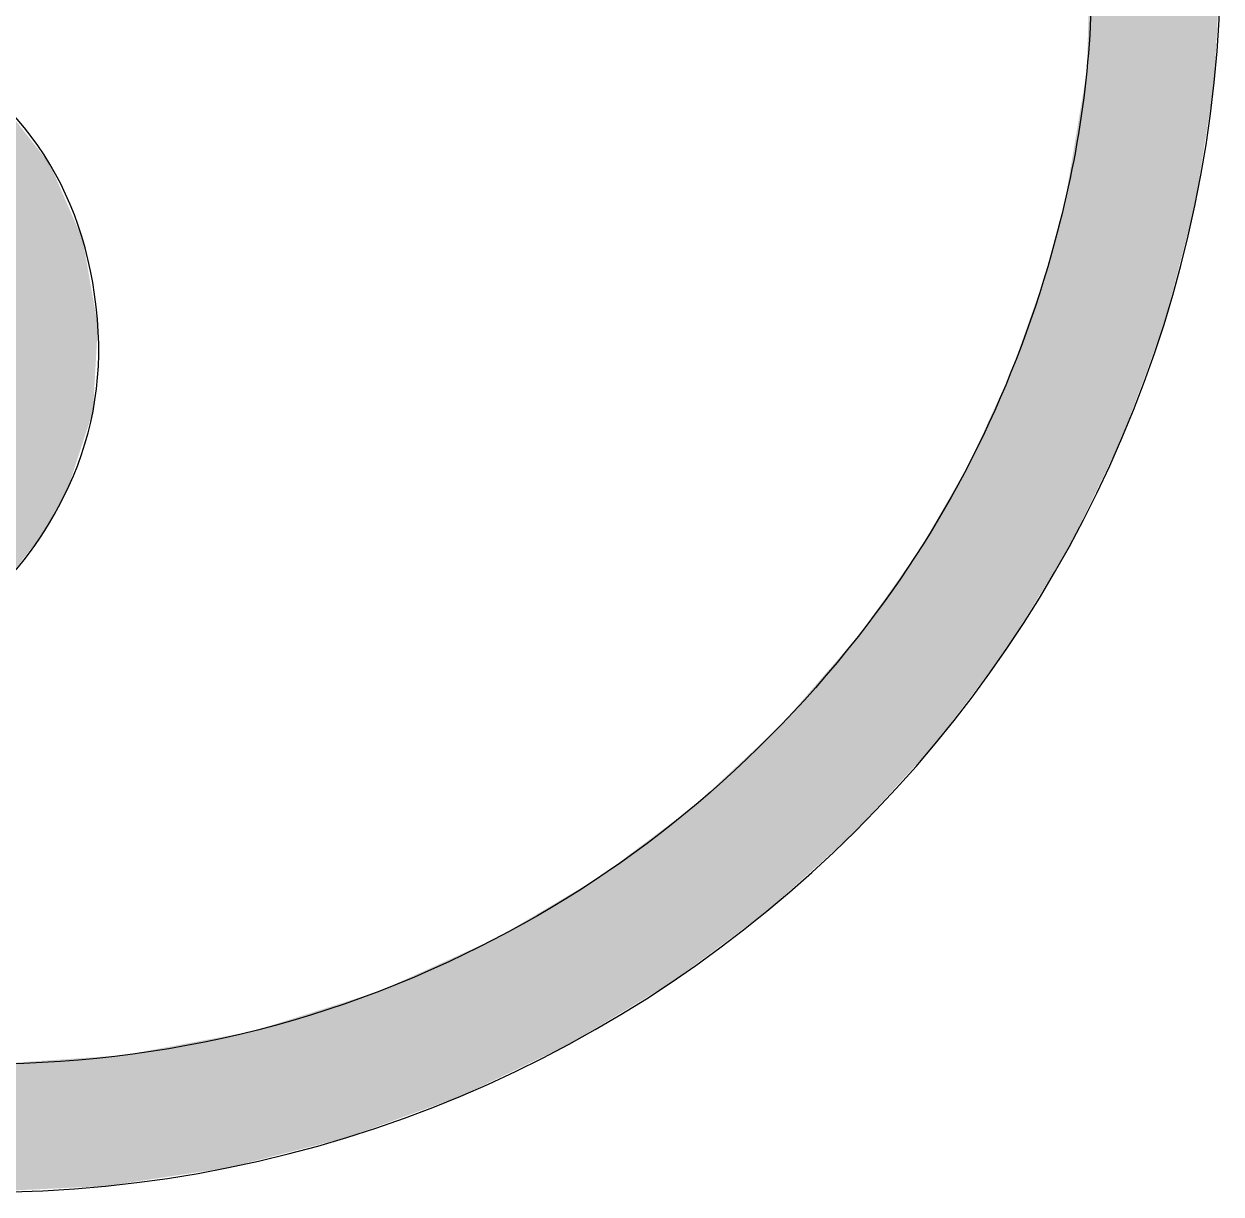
# Model space of a CAD drawing. Extents: x 30.9 to 73.6, y 20.2 to 62.9.
# Drawn here: x 53.01 to 73.63, y 20.22 to 40.38 of the extents above; entities that cross this region are included whole.
import ezdxf

# ---------------------------------------------------------------- set-up
doc = ezdxf.new("R2010")
doc.units = 0
doc.header["$MEASUREMENT"] = 0
doc.layers.add('_U_56FE_U_5C42_1', color=7, linetype='CONTINUOUS')

# ---------------------------------------------------------------- blocks, each defined once
blk = doc.blocks.new('*U0')
at = {"layer": '_U_56FE_U_5C42_1', "color": 7}
for points in [[(727.33, 242.88), (727.33, 538.37), (735.73, 260.2)], [(735.73, 260.2), (727.33, 538.37), (735.73, 520.83)], [(735.73, 260.2), (735.73, 520.83), (736.08, 261.14)], [(736.08, 261.14), (735.73, 520.83), (736.08, 520.11)], [(736.08, 261.14), (736.08, 520.11), (747.06, 290.85)], [(747.06, 290.85), (736.08, 520.11), (747.06, 490)], [(747.06, 290.85), (747.06, 490), (747.26, 291.62)], [(747.26, 291.62), (747.06, 490), (747.26, 489.46)], [(747.26, 291.62), (747.26, 489.46), (755.4, 322.84)], [(755.4, 322.84), (747.26, 489.46), (755.4, 457.81)], [(755.4, 322.84), (755.4, 457.81), (755.49, 323.41)], [(755.49, 323.41), (755.4, 457.81), (755.49, 457.46)], [(755.49, 323.41), (755.49, 457.46), (760.58, 355.99)], [(760.58, 355.99), (755.49, 457.46), (760.58, 424.43)], [(760.58, 355.99), (760.58, 424.43), (760.6, 356.35)], [(760.6, 356.35), (760.58, 424.43), (760.6, 424.3)], [(760.6, 356.35), (760.6, 424.3), (762.42, 390.13)], [(727.33, 242.88), (726.28, 359.1), (727.33, 393.16)], [(726.28, 240.72), (725.81, 356.3), (726.28, 359.1)], [(726.28, 240.72), (726.28, 359.1), (727.33, 242.88)], [(725.81, 239.76), (723.53, 342.65), (725.81, 356.3)], [(725.81, 239.76), (725.81, 356.3), (726.28, 240.72)], [(437.32, 224.46), (437.32, 346.48), (442.91, 231.51)], [(442.91, 231.51), (437.32, 346.48), (442.91, 339.35)], [(723.53, 235.06), (722.77, 338.1), (723.53, 342.65)], [(723.53, 235.06), (723.53, 342.65), (725.81, 239.76)], [(442.91, 231.51), (442.91, 339.35), (444.72, 233.79)], [(444.72, 233.79), (442.91, 339.35), (444.72, 337.04)], [(444.72, 233.79), (444.72, 337.04), (445.93, 235.8)], [(445.93, 235.8), (444.72, 337.04), (445.93, 335.5)], [(445.93, 235.8), (445.93, 335.5), (447.12, 237.79)], [(447.12, 237.79), (445.93, 335.5), (447.12, 333.99)], [(722.77, 233.49), (722.1, 334.09), (722.77, 338.1)], [(722.77, 233.49), (722.77, 338.1), (723.53, 235.06)], [(447.12, 237.79), (447.12, 333.99), (447.2, 237.93)], [(447.2, 237.93), (447.12, 333.99), (447.2, 333.79)], [(447.2, 237.93), (447.2, 333.79), (447.37, 238.22)], [(447.37, 238.22), (447.2, 333.79), (447.37, 333.39)], [(447.37, 238.22), (447.37, 333.39), (447.67, 238.72)], [(447.67, 238.72), (447.37, 333.39), (447.67, 332.71)], [(447.67, 238.72), (447.67, 332.71), (449.31, 241.46)], [(449.31, 241.46), (447.67, 332.71), (449.31, 328.94)], [(722.1, 232.11), (721.75, 331.98), (722.1, 334.09)], [(722.1, 232.11), (722.1, 334.09), (722.77, 233.49)], [(449.31, 241.46), (449.31, 328.94), (449.75, 242.32)], [(449.75, 242.32), (449.31, 328.94), (449.75, 327.94)], [(721.58, 231.05), (720.47, 324.32), (721.58, 331)], [(721.75, 231.39), (721.58, 331), (721.75, 331.98)], [(721.58, 231.05), (721.58, 331), (721.75, 231.39)], [(721.75, 231.39), (721.75, 331.98), (722.1, 232.11)], [(449.75, 242.32), (449.75, 327.94), (451.9, 246.59)], [(451.9, 246.59), (449.75, 327.94), (451.9, 322.99)], [(451.9, 246.59), (451.9, 322.99), (455.47, 257.54)], [(455.47, 257.54), (451.9, 322.99), (455.47, 314.8)], [(720.47, 229.22), (718.35, 315.72), (720.47, 324.32)], [(720.47, 229.22), (720.47, 324.32), (721.58, 231.05)], [(455.47, 257.54), (455.47, 314.8), (455.92, 258.92)], [(455.92, 258.92), (455.47, 314.8), (455.92, 313.77)], [(455.92, 258.92), (455.92, 313.77), (457.45, 263.63)], [(457.45, 263.63), (455.92, 313.77), (457.45, 305.08)], [(718.35, 225.76), (716.21, 308.15), (718.35, 315.72)], [(718.35, 225.76), (718.35, 315.72), (720.47, 229.22)], [(716.21, 222.26), (714.93, 303.64), (716.21, 308.15)], [(716.21, 222.26), (716.21, 308.15), (718.35, 225.76)], [(457.45, 263.63), (457.45, 305.08), (458.72, 267.53)], [(458.72, 267.53), (457.45, 305.08), (458.72, 297.87)], [(714.93, 220.17), (709.81, 289.11), (714.93, 303.64)], [(714.93, 220.17), (714.93, 303.64), (716.21, 222.26)], [(458.72, 267.53), (458.72, 297.87), (460.01, 290.57)], [(709.06, 210.56), (705.87, 277.96), (709.06, 286.98)], [(709.81, 211.79), (709.06, 286.98), (709.81, 289.11)], [(709.06, 210.56), (709.06, 286.98), (709.81, 211.79)], [(709.81, 211.79), (709.81, 289.11), (714.93, 220.17)], [(705.87, 205.35), (705.48, 277.11), (705.87, 277.96)], [(705.87, 205.35), (705.87, 277.96), (709.06, 210.56)], [(704.78, 203.56), (703.31, 272.36), (704.78, 275.57)], [(705.48, 204.72), (704.78, 275.57), (705.48, 277.11)], [(704.78, 203.56), (704.78, 275.57), (705.48, 204.72)], [(705.48, 204.72), (705.48, 277.11), (705.87, 205.35)], [(703.31, 201.61), (701.48, 268.38), (703.31, 272.36)], [(703.31, 201.61), (703.31, 272.36), (704.78, 203.56)], [(701.48, 199.18), (698.75, 262.42), (701.48, 268.38)], [(701.48, 199.18), (701.48, 268.38), (703.31, 201.61)], [(698.75, 195.54), (695.86, 256.11), (698.75, 262.42)], [(698.75, 195.54), (698.75, 262.42), (701.48, 199.18)], [(695.86, 191.7), (694.6, 253.37), (695.86, 256.11)], [(695.86, 191.7), (695.86, 256.11), (698.75, 195.54)], [(694.29, 189.61), (686.39, 239.11), (694.29, 252.83)], [(694.6, 190.03), (694.29, 252.83), (694.6, 253.37)], [(694.29, 189.61), (694.29, 252.83), (694.6, 190.03)], [(694.6, 190.03), (694.6, 253.37), (695.86, 191.7)], [(686.39, 179.11), (685.49, 237.54), (686.39, 239.11)], [(686.39, 179.11), (686.39, 239.11), (694.29, 189.61)], [(685.49, 177.91), (681.09, 229.9), (685.49, 237.54)], [(685.49, 177.91), (685.49, 237.54), (686.39, 179.11)], [(681.09, 173.09), (679.9, 228.23), (681.09, 229.9)], [(681.09, 173.09), (681.09, 229.9), (685.49, 177.91)], [(678.13, 169.86), (676.23, 223.04), (678.13, 225.73)], [(678.63, 170.4), (678.13, 225.73), (678.63, 226.43)], [(678.13, 169.86), (678.13, 225.73), (678.63, 170.4)], [(679.9, 171.8), (678.63, 226.43), (679.9, 228.23)], [(678.63, 170.4), (678.63, 226.43), (679.9, 171.8)], [(679.9, 171.8), (679.9, 228.23), (681.09, 173.09)], [(676.23, 167.77), (675.01, 221.31), (676.23, 223.04)], [(676.23, 167.77), (676.23, 223.04), (678.13, 169.86)], [(675.01, 166.43), (672.28, 217.46), (675.01, 221.31)], [(675.01, 166.43), (675.01, 221.31), (676.23, 167.77)], [(672.28, 163.44), (667.82, 211.17), (672.28, 217.46)], [(672.28, 163.44), (672.28, 217.46), (675.01, 166.43)], [(667.82, 158.57), (665.28, 207.58), (667.82, 211.17)], [(667.82, 158.57), (667.82, 211.17), (672.28, 163.44)], [(664.99, 155.46), (663.89, 205.96), (664.99, 207.24)], [(665.28, 155.79), (664.99, 207.24), (665.28, 207.58)], [(664.99, 155.46), (664.99, 207.24), (665.28, 155.79)], [(665.28, 155.79), (665.28, 207.58), (667.82, 158.57)], [(663.89, 154.26), (660.69, 202.27), (663.89, 205.96)], [(663.89, 154.26), (663.89, 205.96), (664.99, 155.46)], [(660.69, 151.37), (658.05, 199.23), (660.69, 202.27)], [(660.69, 151.37), (660.69, 202.27), (663.89, 154.26)], [(658.05, 148.98), (651.13, 191.23), (658.05, 199.23)], [(658.05, 148.98), (658.05, 199.23), (660.69, 151.37)], [(651.13, 142.72), (646.64, 186.05), (651.13, 191.23)], [(651.13, 142.72), (651.13, 191.23), (658.05, 148.98)], [(646.64, 138.66), (644.16, 183.18), (646.64, 186.05)], [(646.64, 138.66), (646.64, 186.05), (651.13, 142.72)], [(641.43, 133.94), (640.14, 179.41), (641.43, 180.63)], [(644.16, 136.41), (641.43, 180.63), (644.16, 183.18)], [(641.43, 133.94), (641.43, 180.63), (644.16, 136.41)], [(644.16, 136.41), (644.16, 183.18), (646.64, 138.66)], [(638.36, 131.45), (635.13, 174.72), (638.36, 177.75)], [(639.62, 132.39), (638.36, 177.75), (639.62, 178.93)], [(638.36, 131.45), (638.36, 177.75), (639.62, 132.39)], [(640.14, 132.77), (639.62, 178.93), (640.14, 179.41)], [(639.62, 132.39), (639.62, 178.93), (640.14, 132.77)], [(640.14, 132.77), (640.14, 179.41), (641.43, 133.94)], [(634.6, 128.65), (631.31, 171.15), (634.6, 174.23)], [(635.13, 129.04), (634.6, 174.23), (635.13, 174.72)], [(634.6, 128.65), (634.6, 174.23), (635.13, 129.04)], [(635.13, 129.04), (635.13, 174.72), (638.36, 131.45)], [(631.11, 126.05), (629.92, 169.85), (631.11, 170.96)], [(631.31, 126.2), (631.11, 170.96), (631.31, 171.15)], [(631.11, 126.05), (631.11, 170.96), (631.31, 126.2)], [(631.31, 126.2), (631.31, 171.15), (634.6, 128.65)], [(628.25, 123.93), (626.7, 166.84), (628.25, 168.29)], [(629.53, 124.88), (628.25, 168.29), (629.53, 169.49)], [(628.25, 123.93), (628.25, 168.29), (629.53, 124.88)], [(629.55, 124.89), (629.53, 169.49), (629.55, 169.5)], [(629.53, 124.88), (629.53, 169.49), (629.55, 124.89)], [(629.92, 125.17), (629.55, 169.5), (629.92, 169.85)], [(629.55, 124.89), (629.55, 169.5), (629.92, 125.17)], [(629.92, 125.17), (629.92, 169.85), (631.11, 126.05)], [(624.41, 121.06), (620.8, 161.31), (624.41, 164.69)], [(625.33, 121.75), (624.41, 164.69), (625.33, 165.55)], [(624.41, 121.06), (624.41, 164.69), (625.33, 121.75)], [(626.47, 122.6), (625.33, 165.55), (626.47, 166.62)], [(625.33, 121.75), (625.33, 165.55), (626.47, 122.6)], [(626.52, 122.63), (626.47, 166.62), (626.52, 166.66)], [(626.47, 122.6), (626.47, 166.62), (626.52, 122.63)], [(626.7, 122.77), (626.52, 166.66), (626.7, 166.84)], [(626.52, 122.63), (626.52, 166.66), (626.7, 122.77)], [(626.7, 122.77), (626.7, 166.84), (628.25, 123.93)], [(620.8, 118.37), (619.38, 160.25), (620.8, 161.31)], [(620.8, 118.37), (620.8, 161.31), (624.41, 121.06)], [(617.98, 116.28), (615.89, 157.62), (617.98, 159.19)], [(619.38, 117.32), (617.98, 159.19), (619.38, 160.25)], [(617.98, 116.28), (617.98, 159.19), (619.38, 117.32)], [(619.38, 117.32), (619.38, 160.25), (620.8, 118.37)], [(614.42, 113.62), (608.59, 152.13), (614.42, 156.51)], [(615.89, 114.72), (614.42, 156.51), (615.89, 157.62)], [(614.42, 113.62), (614.42, 156.51), (615.89, 114.72)], [(615.89, 114.72), (615.89, 157.62), (617.98, 116.28)], [(608.59, 110.1), (607.34, 151.19), (608.59, 152.13)], [(608.59, 110.1), (608.59, 152.13), (614.42, 113.62)], [(607.34, 109.35), (598.86, 144.82), (607.34, 151.19)], [(607.34, 109.35), (607.34, 151.19), (608.59, 110.1)], [(595.28, 102.05), (594.23, 141.51), (595.28, 142.13)], [(596.11, 102.55), (595.28, 142.13), (596.11, 142.75)], [(595.28, 102.05), (595.28, 142.13), (596.11, 102.55)], [(596.25, 102.64), (596.11, 142.75), (596.25, 142.86)], [(596.11, 102.55), (596.11, 142.75), (596.25, 102.64)], [(597.12, 103.17), (596.25, 142.86), (597.12, 143.51)], [(596.25, 102.64), (596.25, 142.86), (597.12, 103.17)], [(597.58, 103.44), (597.12, 143.51), (597.58, 143.86)], [(597.12, 103.17), (597.12, 143.51), (597.58, 103.44)], [(597.71, 103.52), (597.58, 143.86), (597.71, 143.96)], [(597.58, 103.44), (597.58, 143.86), (597.71, 103.52)], [(598.51, 104), (597.71, 143.96), (598.51, 144.55)], [(597.71, 103.52), (597.71, 143.96), (598.51, 104)], [(598.59, 104.06), (598.51, 144.55), (598.59, 144.62)], [(598.51, 104), (598.51, 144.55), (598.59, 104.06)], [(598.86, 104.22), (598.59, 144.62), (598.86, 144.82)], [(598.59, 104.06), (598.59, 144.62), (598.86, 104.22)], [(598.86, 104.22), (598.86, 144.82), (607.34, 109.35)], [(590.59, 99.22), (588.7, 138.21), (590.59, 139.34)], [(590.89, 99.4), (590.59, 139.34), (590.89, 139.52)], [(590.59, 99.22), (590.59, 139.34), (590.89, 99.4)], [(591.64, 99.85), (590.89, 139.52), (591.64, 139.96)], [(590.89, 99.4), (590.89, 139.52), (591.64, 99.85)], [(591.71, 99.89), (591.64, 139.96), (591.71, 140)], [(591.64, 99.85), (591.64, 139.96), (591.71, 99.89)], [(592.54, 100.4), (591.71, 140), (592.54, 140.5)], [(591.71, 99.89), (591.71, 140), (592.54, 100.4)], [(594.12, 101.35), (592.54, 140.5), (594.12, 141.44)], [(592.54, 100.4), (592.54, 140.5), (594.12, 101.35)], [(594.23, 101.42), (594.12, 141.44), (594.23, 141.51)], [(594.12, 101.35), (594.12, 141.44), (594.23, 101.42)], [(594.23, 101.42), (594.23, 141.51), (595.28, 102.05)], [(585.24, 96.19), (581.9, 134.17), (585.24, 136.16)], [(585.31, 96.22), (585.24, 136.16), (585.31, 136.2)], [(585.24, 96.19), (585.24, 136.16), (585.31, 96.22)], [(586.89, 96.98), (585.31, 136.2), (586.89, 137.14)], [(585.31, 96.22), (585.31, 136.2), (586.89, 96.98)], [(588.51, 97.96), (586.89, 137.14), (588.51, 138.1)], [(586.89, 96.98), (586.89, 137.14), (588.51, 97.96)], [(588.69, 98.07), (588.51, 138.1), (588.69, 138.21)], [(588.51, 97.96), (588.51, 138.1), (588.69, 98.07)], [(588.69, 98.07), (588.69, 138.21), (588.7, 98.07)], [(588.7, 98.07), (588.69, 138.21), (588.7, 138.21)], [(588.7, 98.07), (588.7, 138.21), (590.59, 99.22)], [(581.37, 94.33), (577.33, 131.46), (581.37, 133.86)], [(581.51, 94.4), (581.37, 133.86), (581.51, 133.94)], [(581.37, 94.33), (581.37, 133.86), (581.51, 94.4)], [(581.9, 94.59), (581.51, 133.94), (581.9, 134.17)], [(581.51, 94.4), (581.51, 133.94), (581.9, 94.59)], [(581.9, 94.59), (581.9, 134.17), (585.24, 96.19)], [(574.88, 91.22), (572.8, 128.76), (574.88, 130)], [(577.12, 92.3), (574.88, 130), (577.12, 131.33)], [(574.88, 91.22), (574.88, 130), (577.12, 92.3)], [(577.33, 92.4), (577.12, 131.33), (577.33, 131.46)], [(577.12, 92.3), (577.12, 131.33), (577.33, 92.4)], [(577.33, 92.4), (577.33, 131.46), (581.37, 94.33)], [(567.93, 87.89), (567.62, 125.68), (567.93, 125.86)], [(572.52, 90.09), (567.93, 125.86), (572.52, 128.6)], [(567.93, 87.89), (567.93, 125.86), (572.52, 90.09)], [(572.8, 90.22), (572.52, 128.6), (572.8, 128.76)], [(572.52, 90.09), (572.52, 128.6), (572.8, 90.22)], [(572.8, 90.22), (572.8, 128.76), (574.88, 91.22)], [(562.43, 85.26), (559.47, 121.97), (562.43, 123.32)], [(562.55, 85.32), (562.43, 123.32), (562.55, 123.37)], [(562.43, 85.26), (562.43, 123.32), (562.55, 85.32)], [(562.76, 85.41), (562.55, 123.37), (562.76, 123.47)], [(562.55, 85.32), (562.55, 123.37), (562.76, 85.41)], [(567.59, 87.73), (562.76, 123.47), (567.59, 125.66)], [(562.76, 85.41), (562.76, 123.47), (567.59, 87.73)], [(567.62, 87.74), (567.59, 125.66), (567.62, 125.68)], [(567.59, 87.73), (567.59, 125.66), (567.62, 87.74)], [(567.62, 87.74), (567.62, 125.68), (567.93, 87.89)], [(555.34, 82.13), (551.61, 118.4), (555.34, 120.1)], [(557.01, 82.74), (555.34, 120.1), (557.01, 120.85)], [(555.34, 82.13), (555.34, 120.1), (557.01, 82.74)], [(557.31, 82.85), (557.01, 120.85), (557.31, 120.99)], [(557.01, 82.74), (557.01, 120.85), (557.31, 82.85)], [(557.72, 83), (557.31, 120.99), (557.72, 121.18)], [(557.31, 82.85), (557.31, 120.99), (557.72, 83)], [(559.47, 83.84), (557.72, 121.18), (559.47, 121.97)], [(557.72, 83), (557.72, 121.18), (559.47, 83.84)], [(559.47, 83.84), (559.47, 121.97), (562.43, 85.26)], [(551.21, 80.63), (545.69, 115.71), (551.21, 118.22)], [(551.37, 80.69), (551.21, 118.22), (551.37, 118.29)], [(551.21, 80.63), (551.21, 118.22), (551.37, 80.69)], [(551.61, 80.78), (551.37, 118.29), (551.61, 118.4)], [(551.37, 80.69), (551.37, 118.29), (551.61, 80.78)], [(551.61, 80.78), (551.61, 118.4), (555.34, 82.13)], [(539.57, 76.4), (537.5, 111.99), (539.57, 112.93)], [(539.6, 76.41), (539.57, 112.93), (539.6, 112.95)], [(539.57, 76.4), (539.57, 112.93), (539.6, 76.41)], [(542.85, 77.59), (539.6, 112.95), (542.85, 114.42)], [(539.6, 76.41), (539.6, 112.95), (542.85, 77.59)], [(545.56, 78.58), (542.85, 114.42), (545.56, 115.65)], [(542.85, 77.59), (542.85, 114.42), (545.56, 78.58)], [(545.69, 78.62), (545.56, 115.65), (545.69, 115.71)], [(545.56, 78.58), (545.56, 115.65), (545.69, 78.62)], [(545.69, 78.62), (545.69, 115.71), (551.21, 80.63)], [(533.52, 74.2), (529.86, 109.36), (533.52, 110.52)], [(533.59, 74.22), (533.52, 110.52), (533.59, 110.54)], [(533.52, 74.2), (533.52, 110.52), (533.59, 74.22)], [(535.96, 75.08), (533.59, 110.54), (535.96, 111.29)], [(533.59, 74.22), (533.59, 110.54), (535.96, 75.08)], [(537.5, 75.65), (535.96, 111.29), (537.5, 111.99)], [(535.96, 75.08), (535.96, 111.29), (537.5, 75.65)], [(537.5, 75.65), (537.5, 111.99), (539.57, 76.4)], [(521.91, 70.54), (520.25, 106.32), (521.91, 106.85)], [(522.09, 70.58), (521.91, 106.85), (522.09, 106.9)], [(521.91, 70.54), (521.91, 106.85), (522.09, 70.58)], [(522.89, 70.79), (522.09, 106.9), (522.89, 107.16)], [(522.09, 70.58), (522.09, 106.9), (522.89, 70.79)], [(527.09, 71.86), (522.89, 107.16), (527.09, 108.49)], [(522.89, 70.79), (522.89, 107.16), (527.09, 71.86)], [(527.61, 72.05), (527.09, 108.49), (527.61, 108.65)], [(527.09, 71.86), (527.09, 108.49), (527.61, 72.05)], [(527.75, 72.1), (527.61, 108.65), (527.75, 108.69)], [(527.61, 72.05), (527.61, 108.65), (527.75, 72.1)], [(528.92, 72.53), (527.75, 108.69), (528.92, 109.06)], [(527.75, 72.1), (527.75, 108.69), (528.92, 72.53)], [(529.86, 72.87), (528.92, 109.06), (529.86, 109.36)], [(528.92, 72.53), (528.92, 109.06), (529.86, 72.87)], [(529.86, 72.87), (529.86, 109.36), (533.52, 74.2)], [(511.27, 67.83), (506.52, 101.98), (511.27, 103.48)], [(511.44, 67.87), (511.27, 103.48), (511.44, 103.53)], [(511.27, 67.83), (511.27, 103.48), (511.44, 67.87)], [(512.59, 68.16), (511.44, 103.53), (512.59, 103.9)], [(511.44, 67.87), (511.44, 103.53), (512.59, 68.16)], [(514.58, 68.67), (512.59, 103.9), (514.58, 104.53)], [(512.59, 68.16), (512.59, 103.9), (514.58, 68.67)], [(516.45, 69.15), (514.58, 104.53), (516.45, 105.12)], [(514.58, 68.67), (514.58, 104.53), (516.45, 69.15)], [(516.64, 69.2), (516.45, 105.12), (516.64, 105.18)], [(516.45, 69.15), (516.45, 105.12), (516.64, 69.2)], [(518.81, 69.75), (516.64, 105.18), (518.81, 105.87)], [(516.64, 69.2), (516.64, 105.18), (518.81, 69.75)], [(520.25, 70.12), (518.81, 105.87), (520.25, 106.32)], [(518.81, 69.75), (518.81, 105.87), (520.25, 70.12)], [(520.25, 70.12), (520.25, 106.32), (521.91, 70.54)], [(501.82, 65.42), (497.66, 99.72), (501.82, 100.49)], [(501.84, 65.43), (501.82, 100.49), (501.84, 100.5)], [(501.82, 65.42), (501.82, 100.49), (501.84, 65.43)], [(501.92, 65.44), (501.84, 100.5), (501.92, 100.52)], [(501.84, 65.43), (501.84, 100.5), (501.92, 65.44)], [(502.81, 65.67), (501.92, 100.52), (502.81, 100.8)], [(501.92, 65.44), (501.92, 100.52), (502.81, 65.67)], [(503.7, 65.9), (502.81, 100.8), (503.7, 101.08)], [(502.81, 65.67), (502.81, 100.8), (503.7, 65.9)], [(506.38, 66.58), (503.7, 101.08), (506.38, 101.93)], [(503.7, 65.9), (503.7, 101.08), (506.38, 66.58)], [(506.52, 66.62), (506.38, 101.93), (506.52, 101.98)], [(506.38, 66.58), (506.38, 101.93), (506.52, 66.62)], [(506.52, 66.62), (506.52, 101.98), (511.27, 67.83)], [(481.47, 61.67), (480.72, 96.56), (481.47, 96.7)], [(481.59, 61.68), (481.47, 96.7), (481.59, 96.72)], [(481.47, 61.67), (481.47, 96.7), (481.59, 61.68)], [(482.89, 61.88), (481.59, 96.72), (482.89, 96.96)], [(481.59, 61.68), (481.59, 96.72), (482.89, 61.88)], [(483.02, 61.9), (482.89, 96.96), (483.02, 96.98)], [(482.89, 61.88), (482.89, 96.96), (483.02, 61.9)], [(484.17, 62.07), (483.02, 96.98), (484.17, 97.2)], [(483.02, 61.9), (483.02, 96.98), (484.17, 62.07)], [(484.86, 62.18), (484.17, 97.2), (484.86, 97.33)], [(484.17, 62.07), (484.17, 97.2), (484.86, 62.18)], [(484.98, 62.19), (484.86, 97.33), (484.98, 97.35)], [(484.86, 62.18), (484.86, 97.33), (484.98, 62.19)], [(487.36, 62.55), (484.98, 97.35), (487.36, 97.79)], [(484.98, 62.19), (484.98, 97.35), (487.36, 62.55)], [(487.45, 62.57), (487.36, 97.79), (487.45, 97.81)], [(487.36, 62.55), (487.36, 97.79), (487.45, 62.57)], [(487.96, 62.64), (487.45, 97.81), (487.96, 97.91)], [(487.45, 62.57), (487.45, 97.81), (487.96, 62.64)], [(490.35, 63), (487.96, 97.91), (490.35, 98.35)], [(487.96, 62.64), (487.96, 97.91), (490.35, 63)], [(490.4, 63.01), (490.35, 98.35), (490.4, 98.36)], [(490.35, 63), (490.35, 98.35), (490.4, 63.01)], [(493.8, 63.52), (490.4, 98.36), (493.8, 99)], [(490.4, 63.01), (490.4, 98.36), (493.8, 63.52)], [(495.16, 63.72), (493.8, 99), (495.16, 99.25)], [(493.8, 63.52), (493.8, 99), (493.8, 63.52)], [(493.8, 63.52), (493.8, 99), (493.8, 99)], [(493.8, 63.52), (493.8, 99), (495.16, 63.72)], [(496.53, 64.07), (495.16, 99.25), (496.53, 99.51)], [(495.16, 63.72), (495.16, 99.25), (496.53, 64.07)], [(497.03, 64.2), (496.53, 99.51), (497.03, 99.6)], [(496.53, 64.07), (496.53, 99.51), (497.03, 64.2)], [(497.61, 64.35), (497.03, 99.6), (497.61, 99.71)], [(497.03, 64.2), (497.03, 99.6), (497.61, 64.35)], [(497.66, 64.36), (497.61, 99.71), (497.66, 99.72)], [(497.61, 64.35), (497.61, 99.71), (497.66, 64.36)], [(497.66, 64.36), (497.66, 99.72), (501.82, 65.42)], [(460.01, 58.66), (458.72, 93.43), (460.01, 93.52)], [(462.11, 58.76), (460.01, 93.52), (462.11, 93.66)], [(460.01, 58.66), (460.01, 93.52), (462.11, 58.76)], [(463.82, 59.02), (462.11, 93.66), (463.82, 93.78)], [(462.11, 58.76), (462.11, 93.66), (463.82, 59.02)], [(463.95, 59.04), (463.82, 93.78), (463.95, 93.79)], [(463.82, 59.02), (463.82, 93.78), (463.95, 59.04)], [(467.01, 59.49), (463.95, 93.79), (467.01, 94)], [(463.95, 59.04), (463.95, 93.79), (467.01, 59.49)], [(468.98, 59.79), (467.01, 94), (468.98, 94.37)], [(467.01, 59.49), (467.01, 94), (468.98, 59.79)], [(469.18, 59.82), (468.98, 94.37), (469.18, 94.4)], [(468.98, 59.79), (468.98, 94.37), (469.18, 59.82)], [(480.46, 61.51), (469.18, 94.4), (480.46, 96.51)], [(469.18, 59.82), (469.18, 94.4), (480.46, 61.51)], [(480.65, 61.54), (480.46, 96.51), (480.65, 96.54)], [(480.46, 61.51), (480.46, 96.51), (480.65, 61.54)], [(480.72, 61.55), (480.65, 96.54), (480.72, 96.56)], [(480.65, 61.54), (480.65, 96.54), (480.72, 61.55)], [(480.72, 61.55), (480.72, 96.56), (481.47, 61.67)], [(442.91, 57.84), (437.32, 91.97), (442.91, 92.36)], [(437.32, 57.57), (437.32, 91.97), (442.91, 57.84)], [(444.72, 57.93), (442.91, 92.36), (444.72, 92.48)], [(442.91, 57.84), (442.91, 92.36), (444.72, 57.93)], [(445.93, 57.98), (444.72, 92.48), (445.93, 92.56)], [(444.72, 57.93), (444.72, 92.48), (445.93, 57.98)], [(447.12, 58.04), (445.93, 92.56), (447.12, 92.64)], [(445.93, 57.98), (445.93, 92.56), (447.12, 58.04)], [(447.2, 58.05), (447.12, 92.64), (447.2, 92.65)], [(447.12, 58.04), (447.12, 92.64), (447.2, 58.05)], [(447.37, 58.05), (447.2, 92.65), (447.37, 92.66)], [(447.2, 58.05), (447.2, 92.65), (447.37, 58.05)], [(447.67, 58.07), (447.37, 92.66), (447.67, 92.68)], [(447.37, 58.05), (447.37, 92.66), (447.67, 58.07)], [(449.31, 58.15), (447.67, 92.68), (449.31, 92.79)], [(447.67, 58.07), (447.67, 92.68), (449.31, 58.15)], [(449.75, 58.17), (449.31, 92.79), (449.75, 92.82)], [(449.31, 58.15), (449.31, 92.79), (449.75, 58.17)], [(451.9, 58.27), (449.75, 92.82), (451.9, 92.97)], [(449.75, 58.17), (449.75, 92.82), (451.9, 58.27)], [(455.47, 58.44), (451.9, 92.97), (455.47, 93.21)], [(451.9, 58.27), (451.9, 92.97), (455.47, 58.44)], [(455.92, 58.46), (455.47, 93.21), (455.92, 93.24)], [(455.47, 58.44), (455.47, 93.21), (455.92, 58.46)], [(457.45, 58.54), (455.92, 93.24), (457.45, 93.35)], [(455.92, 58.46), (455.92, 93.24), (457.45, 58.54)], [(458.72, 58.6), (457.45, 93.35), (458.72, 93.43)], [(457.45, 58.54), (457.45, 93.35), (458.72, 58.6)], [(458.72, 58.6), (458.72, 93.43), (460.01, 58.66)]]:
    blk.add_solid(points, dxfattribs=at)

msp = doc.modelspace()

# ---------------------------------------------------------------- linework, layer by layer
at = {"layer": '_U_56FE_U_5C42_1'}
for points, knots in [([(73.625, 41.553), (73.583, 29.751), (63.986, 20.215), (52.236, 20.249), (40.487, 20.282), (30.907, 29.742), (30.933, 41.603), (30.959, 53.485), (40.48, 62.934), (52.348, 62.906), (64.14, 62.878), (73.58, 53.364), (73.625, 41.553)], [0, 0, 0, 0, 1, 1, 1, 2, 2, 2, 3, 3, 3, 4, 4, 4, 4]), ([(70.259, 48.1), (69.674, 49.69), (68.937, 51.117), (68.008, 52.448), (65.462, 56.095), (62.053, 58.566), (57.817, 59.887), (56.319, 60.354), (54.775, 60.604), (53.2, 60.673), (50.436, 60.792), (47.763, 60.367), (45.193, 59.35), (43.545, 58.698), (42.015, 57.823), (40.612, 56.734), (39.087, 55.55), (37.759, 54.179), (36.647, 52.599), (36.519, 52.419), (36.493, 52.303), (36.764, 52.303), (38.075, 52.301), (39.386, 52.299), (40.698, 52.313), (40.788, 52.314), (40.921, 52.422), (40.961, 52.512), (41.214, 53.083), (41.383, 53.699), (41.697, 54.232), (42.491, 55.583), (43.684, 56.474), (45.188, 56.894), (46.575, 57.281), (47.949, 57.188), (49.273, 56.581), (50.949, 55.813), (52.064, 54.536), (52.575, 52.781), (53.059, 51.121), (52.845, 49.516), (51.948, 48.017), (50.458, 45.526), (47.394, 44.439), (44.673, 45.499), (42.756, 46.245), (41.531, 47.661), (40.971, 49.649), (40.944, 49.746), (40.794, 49.874), (40.701, 49.875), (38.899, 49.888), (37.097, 49.89), (35.295, 49.875), (35.176, 49.874), (35.002, 49.749), (34.947, 49.636), (34.739, 49.207), (34.565, 48.762), (34.387, 48.319), (33.742, 46.716), (33.371, 45.042), (33.225, 43.33), (32.966, 40.315), (33.355, 37.376), (34.474, 34.553), (35.259, 32.572), (36.342, 30.763), (37.738, 29.146), (39.385, 27.238), (41.301, 25.663), (43.568, 24.555), (44.566, 24.068), (45.628, 23.711), (46.655, 23.281), (46.922, 23.169), (46.999, 23.237), (46.999, 23.509), (46.994, 25.247), (46.995, 26.985), (46.999, 28.722), (46.999, 28.912), (46.926, 28.985), (46.746, 29.058), (46.157, 29.297), (45.54, 29.505), (45.014, 29.848), (43.282, 30.98), (42.39, 32.622), (42.297, 34.682), (42.249, 35.733), (42.47, 36.744), (42.981, 37.666), (43.878, 39.287), (45.222, 40.334), (47.052, 40.728), (48.414, 41.021), (49.731, 40.873), (50.961, 40.231), (53.036, 39.148), (54.153, 37.415), (54.285, 35.074), (54.344, 34.012), (54.108, 32.996), (53.603, 32.059), (52.791, 30.553), (51.549, 29.556), (49.908, 29.078), (49.627, 28.996), (49.575, 28.864), (49.577, 28.607), (49.585, 26.891), (49.581, 25.174), (49.581, 23.458), (49.581, 22.6), (49.58, 22.585), (50.458, 22.518), (53.888, 22.254), (57.184, 22.755), (60.321, 24.217), (63.124, 25.524), (65.467, 27.399), (67.373, 29.826), (68.977, 31.868), (70.097, 34.156), (70.77, 36.66), (71.204, 38.273), (71.436, 39.921), (71.385, 41.591), (71.351, 42.697), (71.234, 43.801), (71.121, 44.902), (71.063, 45.469), (71.022, 45.471), (70.461, 45.471), (69.491, 45.471), (68.521, 45.471), (67.55, 45.471), (66.889, 45.471), (66.228, 45.468), (65.567, 45.473), (65.329, 45.475), (65.162, 45.436), (65.127, 45.143), (65.102, 44.937), (65.012, 44.733), (64.926, 44.54), (64.096, 42.689), (62.733, 41.455), (60.737, 40.987), (59.021, 40.584), (57.395, 40.85), (55.965, 41.882), (53.919, 43.36), (53.045, 45.379), (53.474, 47.891), (53.829, 49.968), (55.036, 51.444), (56.927, 52.299), (58.82, 53.155), (60.712, 53.007), (62.496, 51.937), (63.807, 51.151), (64.669, 49.986), (65.126, 48.528), (65.27, 48.068), (65.253, 48.063), (65.744, 48.063), (67.098, 48.063), (68.452, 48.062), (69.806, 48.064), (69.939, 48.064), (70.071, 48.084), (70.259, 48.1)], [0, 0, 0, 0, 1, 1, 1, 2, 2, 2, 3, 3, 3, 4, 4, 4, 5, 5, 5, 6, 6, 6, 7, 7, 7, 8, 8, 8, 9, 9, 9, 10, 10, 10, 11, 11, 11, 12, 12, 12, 13, 13, 13, 14, 14, 14, 15, 15, 15, 16, 16, 16, 17, 17, 17, 18, 18, 18, 19, 19, 19, 20, 20, 20, 21, 21, 21, 22, 22, 22, 23, 23, 23, 24, 24, 24, 25, 25, 25, 26, 26, 26, 27, 27, 27, 28, 28, 28, 29, 29, 29, 30, 30, 30, 31, 31, 31, 32, 32, 32, 33, 33, 33, 34, 34, 34, 35, 35, 35, 36, 36, 36, 37, 37, 37, 38, 38, 38, 39, 39, 39, 40, 40, 40, 41, 41, 41, 42, 42, 42, 43, 43, 43, 44, 44, 44, 45, 45, 45, 46, 46, 46, 47, 47, 47, 48, 48, 48, 49, 49, 49, 50, 50, 50, 51, 51, 51, 52, 52, 52, 53, 53, 53, 54, 54, 54, 55, 55, 55, 56, 56, 56, 57, 57, 57, 58, 58, 58, 58])]:
    msp.add_open_spline(points, degree=3, knots=knots, dxfattribs=at)

# ---------------------------------------------------------------- block references
at = {"layer": '_U_56FE_U_5C42_1', "color": 7, "xscale": 0.06397625, "yscale": 0.06397625, "zscale": 0.06397625}
msp.add_blockref('*U0', (24.848, 16.594), dxfattribs=at)

doc.saveas('drawing.dxf')
